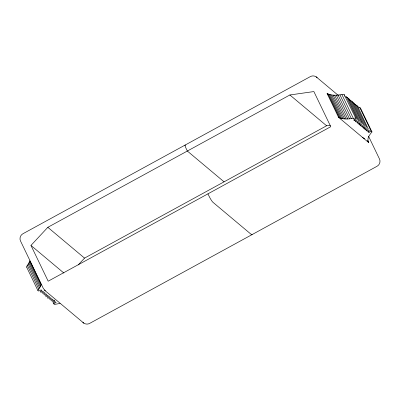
<?xml version="1.0" encoding="UTF-8"?>
<svg xmlns="http://www.w3.org/2000/svg" width="400" height="400" viewBox="0 0 400 400"><rect width="100%" height="100%" fill="white"/><g stroke="black" fill="none" stroke-linecap="round" stroke-linejoin="round"><path stroke-width="0.6" d="M37.89 290.52L26.445 266.74L28.88 263.04L29.785 260.785L41.235 284.57L40.325 286.82L37.89 290.52L38.365 290.92A1.12 0.38 -25.7 0 0 39.655 290.65L41.115 289.855L41.905 290.515L40.19 291.43M358.78 108.05L359.765 107.53L360.53 108.155L371.975 131.935C369.62 134.695 366.24 138.98 368.74 142.625L338.545 117.3L327.1 93.52C332.285 96.2 338.44 95.145 343.945 94.245L355.865 118.425A1.12 0.38 -25.7 0 1 355.21 119.22L353.745 120.02L354.535 120.68L356.245 119.72M30.965 245.43L47.825 227.32L289.885 94.97L313.88 91.565L330.78 126.685L48.18 281.195L30.965 245.43L63.87 273.03M78.22 264.91L84.54 258.115L326.605 125.77L330.295 125.245M357.015 120.365L355.325 121.345M358.59 121.69L356.905 122.67M360.17 123.015L358.485 123.995M361.75 124.34L360.065 125.32L359.265 123.66M363.33 125.665L361.64 126.645M364.91 126.99L363.22 127.97M366.49 128.315L364.8 129.295L364.005 127.635M368.07 129.64L366.38 130.62M369.645 130.965L367.96 131.94M357.825 121.045L356.115 122.005L355.58 120.9M359.405 122.37L357.695 123.33L357.16 122.225M360.985 123.695L359.275 124.655L358.74 123.55M362.56 125.02L360.855 125.98L360.32 124.875M364.14 126.345L362.43 127.305L361.9 126.2M365.72 127.67L364.01 128.63L363.48 127.525M367.3 128.995L365.59 129.955L365.06 128.85M368.88 130.32L367.17 131.28L366.64 130.175M371.975 131.935L371.18 131.25L368.75 132.605L368.215 131.5M54.01 300.005L54.54 301.115L52.82 302.025M53.15 302.665L53.685 303.77L56.12 302.44L55.33 301.775L53.59 302.67M41.765 292.755L43.485 291.84L42.695 291.18L40.955 292.075M43.345 294.08L45.065 293.165L44.275 292.5L42.535 293.4M44.925 295.405L46.645 294.49L45.855 293.825L44.115 294.725M46.505 296.73L48.225 295.815L47.435 295.15L45.695 296.045M48.085 298.05L49.805 297.14L49.015 296.475L47.275 297.37M49.665 299.375L51.385 298.465L50.595 297.8L48.855 298.695M51.245 300.7L52.96 299.79L52.17 299.125L50.43 300.02M344.55 96.1L344.83 96.005M346.13 97.425L346.41 97.33M349.29 100.075L349.57 99.98M350.87 101.4L351.145 101.305M52.01 301.345L53.75 300.45L54.54 301.115M338.545 117.3C343.73 119.98 349.885 118.925 355.39 118.025M60.08 303.425L54.475 304.43L53.685 303.77M352.725 102.63L354.285 103.38L365.145 126.435M354.305 103.955L355.865 104.705L366.72 127.425M355.885 105.275L357.445 106.03L368.305 129.085M357.465 106.6L358.7 107.085M348.3 98.645L349.545 99.405L360.41 122.46M349.88 99.97L350.995 100.62M40.32 291.995L40.645 292.08M338.455 95.535L316.125 76.805C314.42 75.74 312.215 75.6 310.43 76.555L22.955 233.73C20.445 235.02 19.27 238.32 20.46 240.895L43.35 288.46L45.39 290.915M44.35 290.035L83.875 323.195C85.58 324.26 87.785 324.4 89.57 323.445L377.045 166.27C379.555 164.98 380.73 161.68 379.54 159.105L368.5 136.16M347.045 97.405L347.965 98.08L358.83 121.135M362.23 137.265L364.75 138.785M345.78 96.25L346.255 96.645M363.565 125.11L352.705 102.055L352.1 101.545L352.385 101.785M289.885 94.97L326.605 125.77M224.065 181.835L187.345 151.035L186.2 148.655A5.61 0.8 61.3 0 1 185.49 145.225M47.825 227.32L84.54 258.115M46.035 296.89L45.845 296.73M47.615 298.215L47.425 298.055M353.68 102.87L353.965 103.11M355.26 104.195L355.54 104.435M356.84 105.52L357.12 105.76M347.36 97.57L347.645 97.81M348.94 98.895L349.225 99.135M350.52 100.22L350.805 100.46M316.125 76.805L317.165 77.685M82.835 322.315L83.875 323.195M327.1 93.52L328.52 94.73M359.765 107.53L371.18 131.25M351.125 100.73L361.98 123.45M367.77 140.61L368.74 142.625M367.76 140.845L368.295 141.95M346.39 96.755L357.245 119.475M354.005 119.575L354.535 120.68M341.915 94.605L353.36 118.39M339.96 94.885L351.405 118.665M338.09 95.075L349.535 118.855M336.32 95.18L347.765 118.965M334.645 95.2L346.09 118.985M333.085 95.135L344.53 118.915M331.635 94.98L343.08 118.76M330.31 94.74L341.755 118.52M329.11 94.415L340.555 118.2M328.035 94.01L339.485 117.79M207.945 193.845L209.09 196.22A5.61 0.8 61.3 0 0 212.96 202.305L251.445 234.58A5.61 0.8 61.3 0 0 251.89 234.125M29.405 261.89L40.855 285.67M28.88 263.04L40.325 286.82M28.21 264.235L39.655 288.015M27.395 265.47L38.84 289.25M369.88 130.075L369.885 130.41M27.035 267.19A1.12 0.38 -25.7 0 1 26.92 267.14M344.47 94.73A1.12 0.38 -25.7 0 1 344.36 94.985"/></g></svg>
